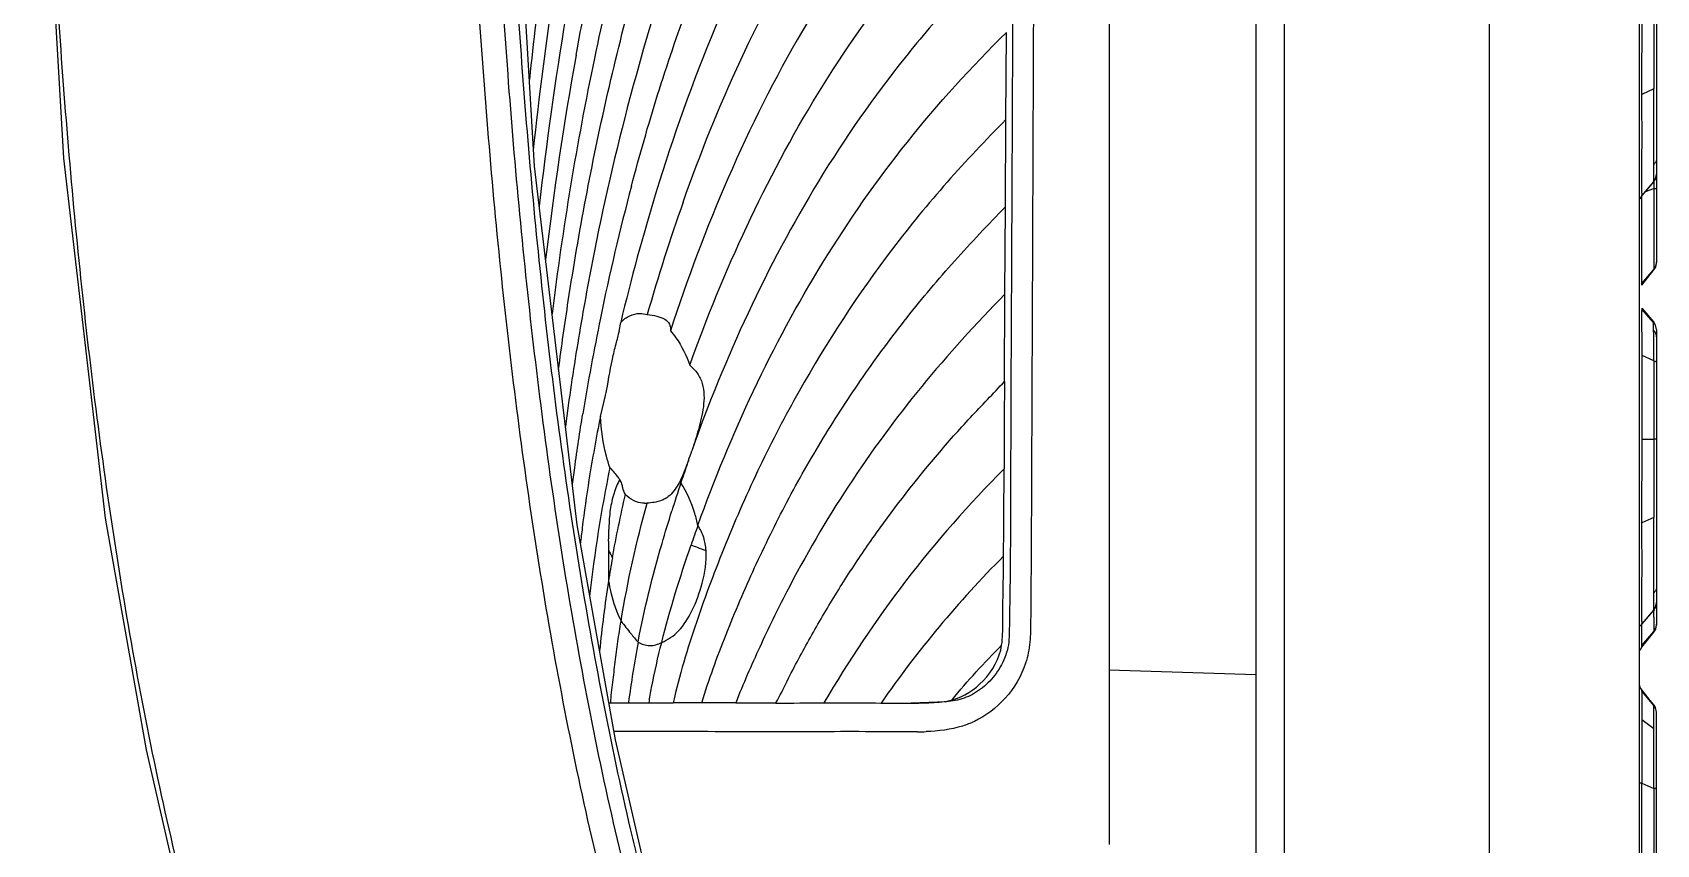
# Model space of a CAD drawing. Header units: millimetres. Extents: x 4086 to 8300, y 123 to 1549.
# Drawn here: x 7278.8 to 7335.3, y 976.9 to 1005.1 of the extents above; entities that cross this region are included whole.
import ezdxf

# ---------------------------------------------------------------- set-up
doc = ezdxf.new("R2010")
doc.units = ezdxf.units.MM
doc.layers.add('00_COMPONENTS', color=7, linetype='Continuous')

msp = doc.modelspace()

# ---------------------------------------------------------------- linework, layer by layer
at = {"layer": '00_COMPONENTS', "color": 7, "linetype": 'Continuous'}
for p, q in [((7321.349, 1113.206), (7321.349, 954.808)), ((7322.349, 954.61), (7322.349, 1113.469)), ((7334.678, 1108.165), (7334.678, 959.912)), ((7316.255, 1085.15), (7316.246, 982.931)), ((7335.278, 1009.683), (7335.278, 997.104)), ((7334.772, 1002.958), (7334.774, 1005.871)), ((7335.181, 1005.872), (7335.184, 1003.148)), ((7312.658, 1002.081), (7312.674, 1005.113)), ((7298.787, 1002.88), (7298.82, 1003.023)), ((7335.184, 1003.148), (7334.772, 1002.958)), ((7312.642, 999.047), (7312.659, 1002.081)), ((7335.181, 999.931), (7335.248, 1000.042)), ((7335.181, 999.917), (7335.238, 1000.009)), ((7335.198, 999.943), (7335.246, 1000.022)), ((7335.246, 1000.022), (7335.278, 1000.177)), ((7335.246, 1000.022), (7335.278, 1000.177)), ((7334.707, 999.332), (7334.774, 999.443)), ((7334.707, 999.331), (7334.773, 999.44)), ((7334.766, 999.332), (7334.766, 999.443)), ((7335.184, 999.934), (7334.772, 999.445)), ((7334.774, 999.443), (7334.772, 999.445)), ((7334.773, 999.441), (7334.963, 999.663)), ((7334.773, 999.442), (7334.798, 999.471)), ((7334.773, 999.44), (7334.773, 999.442)), ((7334.774, 999.443), (7335.093, 999.814)), ((7334.774, 999.443), (7334.774, 999.443)), ((7334.892, 999.58), (7335.189, 999.681)), ((7334.963, 999.663), (7335.075, 999.793)), ((7335.075, 999.793), (7335.181, 999.917)), ((7335.089, 999.823), (7335.144, 999.889)), ((7335.093, 999.814), (7335.181, 999.917)), ((7335.111, 999.836), (7335.181, 999.918)), ((7335.144, 999.889), (7335.181, 999.931)), ((7335.184, 999.934), (7335.181, 999.918)), ((7335.181, 999.931), (7335.181, 999.931)), ((7335.181, 999.918), (7335.181, 999.917)), ((7335.181, 999.917), (7335.181, 999.917)), ((7335.184, 999.936), (7335.183, 999.936)), ((7335.183, 999.935), (7335.183, 999.935)), ((7335.189, 999.919), (7335.189, 999.823)), ((7335.189, 999.823), (7335.189, 999.681)), ((7335.237, 999.682), (7335.267, 999.682)), ((7312.625, 996.012), (7312.642, 999.047)), ((7334.766, 999.224), (7334.766, 999.332)), ((7334.766, 999.187), (7334.766, 999.224)), ((7334.766, 996.328), (7335.189, 996.854)), ((7334.768, 996.382), (7335.185, 996.873)), ((7335.185, 996.873), (7335.189, 996.855)), ((7335.189, 996.854), (7335.248, 996.954)), ((7335.189, 996.854), (7335.223, 996.913)), ((7335.189, 996.855), (7335.189, 996.854)), ((7335.248, 996.954), (7335.277, 997.099)), ((7335.25, 996.958), (7335.278, 997.105)), ((7335.277, 997.099), (7335.278, 997.109)), ((7334.765, 996.328), (7334.764, 996.326)), ((7334.766, 996.328), (7334.768, 996.382)), ((7312.606, 992.975), (7312.624, 996.012)), ((7334.773, 995.477), (7334.774, 995.519)), ((7335.178, 995.027), (7334.773, 995.477)), ((7335.181, 995.044), (7334.774, 995.519)), ((7334.972, 995.287), (7334.774, 995.518)), ((7299.216, 994.724), (7299.264, 995.027)), ((7334.772, 994.857), (7334.77, 995.179)), ((7335.14, 995.091), (7334.881, 995.392)), ((7335.177, 994.756), (7335.177, 994.91)), ((7335.181, 995.043), (7335.178, 995.027)), ((7335.246, 994.938), (7335.198, 995.017)), ((7335.278, 994.783), (7335.246, 994.938)), ((7335.278, 994.783), (7335.278, 984.508)), ((7335.18, 993.694), (7334.774, 993.875)), ((7334.774, 990.971), (7334.774, 993.875)), ((7335.18, 993.694), (7335.18, 993.635)), ((7298.557, 991.755), (7298.74, 992.491)), ((7334.772, 988.058), (7334.774, 990.971)), ((7334.774, 990.971), (7335.181, 990.972)), ((7335.181, 990.972), (7335.184, 988.248)), ((7301.395, 989.565), (7301.357, 989.448)), ((7335.184, 988.248), (7334.772, 988.058)), ((7335.184, 985.034), (7334.772, 984.545)), ((7334.773, 984.542), (7335.181, 985.017)), ((7334.774, 984.541), (7335.075, 984.893)), ((7335.075, 984.893), (7335.181, 985.017)), ((7335.089, 984.923), (7335.144, 984.989)), ((7335.111, 984.936), (7335.181, 985.018)), ((7335.144, 984.989), (7335.181, 985.031)), ((7335.181, 985.031), (7335.248, 985.142)), ((7335.181, 985.017), (7335.246, 985.122)), ((7335.181, 985.017), (7335.238, 985.109)), ((7335.184, 985.034), (7335.181, 985.018)), ((7335.181, 985.031), (7335.181, 985.031)), ((7335.181, 985.018), (7335.181, 985.017)), ((7335.181, 985.017), (7335.181, 985.017)), ((7335.184, 985.036), (7335.183, 985.036)), ((7335.183, 985.035), (7335.183, 985.035)), ((7335.19, 985.019), (7335.19, 985.003)), ((7335.246, 985.122), (7335.278, 985.277)), ((7334.722, 984.458), (7334.774, 984.541)), ((7334.765, 984.308), (7334.766, 984.508)), ((7334.765, 984.274), (7334.765, 984.308)), ((7334.765, 984.22), (7334.765, 984.274)), ((7334.766, 983.732), (7335.189, 984.258)), ((7334.768, 983.786), (7335.185, 984.277)), ((7334.774, 984.542), (7334.772, 984.545)), ((7334.774, 984.543), (7334.774, 984.542)), ((7334.774, 984.543), (7334.774, 984.542)), ((7334.774, 984.541), (7334.774, 984.543)), ((7335.185, 984.277), (7335.189, 984.259)), ((7335.189, 984.258), (7335.248, 984.358)), ((7335.189, 984.258), (7335.223, 984.316)), ((7335.189, 984.259), (7335.189, 984.258)), ((7335.248, 984.358), (7335.277, 984.503)), ((7335.25, 984.362), (7335.278, 984.509)), ((7335.277, 984.503), (7335.278, 984.509)), ((7334.706, 983.629), (7334.766, 983.732)), ((7334.728, 983.667), (7334.764, 983.73)), ((7334.765, 983.732), (7334.764, 983.73)), ((7334.766, 983.732), (7334.768, 983.786)), ((7316.246, 982.931), (7316.243, 976.868)), ((7321.349, 982.774), (7316.246, 982.931)), ((7334.714, 982.329), (7334.689, 982.443)), ((7334.766, 982.244), (7334.714, 982.329)), ((7335.189, 981.719), (7334.766, 982.244)), ((7334.768, 982.187), (7334.766, 982.244)), ((7334.767, 982.237), (7334.766, 982.241)), ((7334.768, 982.187), (7335.185, 981.696)), ((7335.188, 981.722), (7335.015, 981.936)), ((7298.858, 981.798), (7298.92, 981.798)), ((7299.536, 981.798), (7300.251, 981.798)), ((7309.366, 981.791), (7309.669, 981.796)), ((7335.189, 981.719), (7335.185, 981.696)), ((7335.187, 981.721), (7335.187, 981.722)), ((7335.241, 981.637), (7335.188, 981.722)), ((7335.242, 981.632), (7335.202, 981.698)), ((7335.278, 981.47), (7335.241, 981.637)), ((7335.278, 981.468), (7335.242, 981.632)), ((7335.277, 981.455), (7335.278, 981.466)), ((7335.278, 971.912), (7335.278, 981.469)), ((7334.766, 981.219), (7335.189, 980.902)), ((7334.766, 978.998), (7335.189, 978.819)), ((7334.766, 974.344), (7334.766, 978.998)), ((7335.189, 978.819), (7335.189, 974.489))]:
    msp.add_line(p, q, dxfattribs=at)
for points in [[(7278.813, 1034.038), (7279.005, 1016.113), (7279.894, 1000.736), (7281.345, 988.219), (7282.766, 980.163), (7284.034, 974.658), (7285.219, 970.69), (7286.329, 967.919), (7287.51, 965.783), (7288.771, 964.214), (7290.079, 963.184), (7291.443, 962.606), (7292.74, 962.438)], [(7307.361, 964.438), (7306.285, 964.6), (7305.234, 965.129), (7304.215, 966.065), (7303.189, 967.507), (7302.184, 969.511), (7301.197, 972.163), (7300.193, 975.673), (7299.087, 980.512), (7297.749, 987.992), (7296.269, 1000.462), (7295.355, 1015.91), (7295.155, 1034.038)]]:
    msp.add_lwpolyline(points, dxfattribs=at)
for centre, radius, start, end in [((7414.772, 983.233), 118.944, 169.78869, 173.24952), ((7405.892, 981.84), 109.845, 168.25144, 172.94942), ((7262.932, 1000.288), 72.255, 0.31864, 0.59025), ((7312.855, 1000.563), 22.332, 359.924, 0.3249), ((7335.008, 1000.754), 0.283, 308.8494, 318.6322), ((7305.625, 1000.745), 29.564, 358.6201, 358.9961), ((7319.49, 1000.483), 15.696, 359.0643, 0.1819), ((7334.859, 1000.197), 0.419, 333.6928, 336.9731), ((7334.855, 1000.199), 0.423, 336.9654, 346.2054), ((7377.839, 979.017), 80.909, 165.13795, 168.48062), ((7371.07, 977.911), 73.818, 162.96326, 166.59273), ((7334.903, 1000.169), 0.366, 320.0813, 323.7038), ((7335.112, 1011.41), 11.73, 270.3725, 270.6066), ((7364.773, 976.876), 67.162, 160.57373, 164.07721), ((7334.875, 997.13), 0.403, 320.2855, 333.5204), ((7334.879, 997.128), 0.398, 333.5225, 346.8062), ((7334.875, 997.129), 0.402, 346.8026, 359.9322), ((7385.403, 977.429), 88.638, 168.45105, 170.63391), ((7169.833, 994.078), 164.941, 0.1198, 0.27067), ((7154.504, 993.977), 180.27, 359.96784, 0.14193), ((7334.923, 994.502), 0.36, 30.616, 44.9215), ((8676.541, 985.883), 1363.954, 179.702084, 179.829704), ((7297.647, 991.796), 4.271, 338.3414, 343.219), ((7345.769, 980.322), 47.866, 168.358, 173.7759), ((7354.769, 971.894), 56.223, 160.9765, 161.6813), ((6780.099, 992.131), 532.501, 359.43695, 359.76396), ((7370.834, 966.627), 73.13, 161.81572, 162.61983), ((7300.093, 989.586), 0.847, 270.0235, 275.7443), ((7366.309, 965.062), 68.314, 160.41364, 161.01478), ((7334.884, 980.411), 36.48, 169.8412, 171.1336), ((7339.442, 960.159), 37.905, 135.1365, 145.2036), ((7343.311, 979.138), 45.003, 171.1855, 174.3081), ((7262.932, 985.388), 72.255, 0.31864, 0.59025), ((7305.625, 985.845), 29.564, 358.6201, 358.9961), ((7319.49, 985.583), 15.696, 359.0643, 0.1819), ((7312.855, 985.663), 22.332, 359.924, 0.3249), ((7335.008, 985.854), 0.283, 308.8493, 318.6376), ((7334.903, 985.269), 0.366, 320.0813, 323.7085), ((7293.553, 985.052), 41.636, 359.6197, 359.9329), ((7334.859, 985.297), 0.419, 333.6928, 336.9731), ((7334.855, 985.299), 0.423, 336.9654, 346.2054), ((7334.875, 984.534), 0.403, 320.2855, 333.5204), ((7334.879, 984.532), 0.398, 333.5225, 346.8062), ((7334.875, 984.533), 0.402, 346.8026, 359.9322), ((7301.107, 670.431), 311.368, 89.82037, 90.00332), ((7301.031, 553.169), 428.63, 89.70141, 89.85941), ((7305.055, 1222.956), 241.166, 269.90667, 270.30151), ((7309.11, 1001.839), 20.057, 270.175, 270.7294), ((7334.875, 981.439), 0.402, 26.4726, 39.7081), ((7334.879, 981.441), 0.398, 13.1925, 26.4743), ((7334.875, 981.44), 0.402, 0.0703, 13.1919), ((7309.429, 992.126), 11.341, 270.7567, 272.293), ((7231.991, 980.692), 103.198, 0.11643, 0.30368), ((7335.108, 966.454), 12.366, 89.4016, 89.6254)]:
    msp.add_arc(centre, radius, start, end, dxfattribs=at)
for points, knots in [([(7313.213, 1075.438), (7313.195, 1071.429), (7313.156, 1063.41), (7313.099, 1051.381), (7313.043, 1039.353), (7312.988, 1027.324), (7312.942, 1017.301), (7312.909, 1010.284), (7312.892, 1006.275), (7312.879, 1003.268), (7312.866, 1000.261), (7312.852, 997.254), (7312.836, 994.246), (7312.823, 991.239), (7312.819, 988.733), (7312.81, 986.979), (7312.8, 985.977), (7312.791, 985.225), (7312.773, 984.476), (7312.776, 983.724), (7312.497, 983.033), (7312.061, 982.478), (7311.521, 982.066), (7310.906, 981.848), (7310.281, 981.813), (7309.872, 981.799), (7309.669, 981.796)], [0, 0, 0, 0, 0.125712, 0.251423, 0.377135, 0.502846, 0.628556, 0.691411, 0.722839, 0.754266, 0.785694, 0.817121, 0.848548, 0.879976, 0.911404, 0.927118, 0.934974, 0.942831, 0.950686, 0.958527, 0.96617, 0.973496, 0.980482, 0.987142, 0.993624, 1, 1, 1, 1]), ([(7313.889, 1075.438), (7313.875, 1071.469), (7313.844, 1063.531), (7313.794, 1051.625), (7313.752, 1041.702), (7313.719, 1033.764), (7313.696, 1027.811), (7313.673, 1021.857), (7313.651, 1015.904), (7313.628, 1009.95), (7313.609, 1004.989), (7313.594, 1001.02), (7313.582, 998.044), (7313.57, 995.067), (7313.559, 992.586), (7313.551, 990.602), (7313.545, 989.113), (7313.539, 987.625), (7313.529, 986.137), (7313.52, 984.897), (7313.511, 983.905), (7313.331, 982.944), (7312.709, 981.916), (7311.962, 981.338), (7311.56, 981.149)], [0, 0, 0, 0, 0.125296, 0.250591, 0.375887, 0.438535, 0.501182, 0.56383, 0.626477, 0.689125, 0.751772, 0.783096, 0.814419, 0.845743, 0.877067, 0.892729, 0.908391, 0.924053, 0.939716, 0.955372, 0.96322, 0.970986, 0.985958, 1, 1, 1, 1]), ([(7297.713, 1004.319), (7298.219, 1007.128), (7299.429, 1012.709), (7302.196, 1020.839), (7306.459, 1028.687), (7310.487, 1033.263), (7312.838, 1035.392)], [0, 0, 0, 0, 0.243268, 0.48611, 0.729613, 1, 1, 1, 1]), ([(7292.74, 962.438), (7292.181, 962.438), (7291.009, 962.649), (7289.42, 963.61), (7288.076, 965.089), (7286.96, 966.911), (7286.028, 968.951), (7284.972, 971.868), (7283.936, 975.68), (7282.901, 980.351), (7282.02, 985.099), (7281.285, 989.903), (7280.677, 994.747), (7280.182, 999.62), (7279.659, 1006.149), (7279.229, 1014.34), (7278.997, 1024.185), (7278.986, 1030.754), (7279.022, 1034.038)], [0, 0, 0, 0, 0.0222, 0.046025, 0.072319, 0.100712, 0.130495, 0.161124, 0.223663, 0.287002, 0.350876, 0.415151, 0.479717, 0.544489, 0.609409, 0.739495, 0.869728, 1, 1, 1, 1]), ([(7293.641, 1034.038), (7293.605, 1030.754), (7293.618, 1024.186), (7293.848, 1014.34), (7294.278, 1006.149), (7294.802, 999.62), (7295.296, 994.747), (7295.904, 989.903), (7296.64, 985.099), (7297.521, 980.352), (7298.555, 975.68), (7299.592, 971.868), (7300.647, 968.951), (7301.58, 966.911), (7302.696, 965.089), (7304.04, 963.61), (7305.628, 962.649), (7306.8, 962.438), (7307.36, 962.438)], [0, 0, 0, 0, 0.130269, 0.260503, 0.39059, 0.45551, 0.520282, 0.584848, 0.649123, 0.712997, 0.776337, 0.838877, 0.869506, 0.899289, 0.927683, 0.953976, 0.977802, 1, 1, 1, 1]), ([(7294.487, 1034.038), (7294.452, 1030.761), (7294.464, 1024.206), (7294.693, 1014.384), (7295.122, 1006.216), (7295.644, 999.709), (7296.136, 994.855), (7296.741, 990.033), (7297.473, 985.255), (7298.348, 980.535), (7299.374, 975.904), (7300.397, 972.138), (7301.432, 969.277), (7302.335, 967.299), (7303.405, 965.55), (7304.681, 964.145), (7306.181, 963.237), (7307.286, 963.038), (7307.814, 963.038)], [0, 0, 0, 0, 0.131369, 0.262673, 0.393742, 0.459114, 0.524305, 0.589255, 0.653871, 0.718039, 0.781601, 0.843975, 0.874259, 0.903456, 0.930979, 0.956146, 0.978818, 1, 1, 1, 1]), ([(7307.814, 963.838), (7307.547, 963.838), (7307.005, 963.888), (7305.918, 964.211), (7304.646, 965.094), (7303.423, 966.62), (7302.414, 968.459), (7301.572, 970.489), (7300.855, 972.63), (7300.231, 974.838), (7299.488, 977.845), (7298.67, 981.662), (7297.84, 986.299), (7297.145, 990.987), (7296.571, 995.714), (7296.104, 1000.467), (7295.609, 1006.836), (7295.202, 1014.825), (7294.985, 1024.428), (7294.975, 1030.835), (7295.01, 1034.038)], [0, 0, 0, 0, 0.010863, 0.021975, 0.045782, 0.072285, 0.100894, 0.130806, 0.161484, 0.192615, 0.224043, 0.287376, 0.351229, 0.415471, 0.479997, 0.544726, 0.609603, 0.739611, 0.869784, 1, 1, 1, 1]), ([(7329.467, 955.947), (7329.462, 956.232), (7329.471, 956.939), (7329.461, 958.207), (7329.463, 959.873), (7329.469, 961.89), (7329.458, 964.173), (7329.471, 967.484), (7329.466, 973.483), (7329.468, 982.117), (7329.465, 992.5), (7329.468, 1002.885), (7329.466, 1016.731), (7329.466, 1027.115), (7329.467, 1034.038)], [0, 0, 0, 0, 0.010968, 0.027163, 0.048705, 0.074976, 0.104648, 0.136388, 0.202172, 0.335101, 0.468081, 0.601061, 0.73404, 1, 1, 1, 1]), ([(7312.822, 1032.367), (7310.997, 1030.7), (7307.42, 1026.821), (7303.231, 1019.944), (7300.239, 1012.212), (7298.906, 1006.88), (7298.348, 1004.206)], [0, 0, 0, 0, 0.230322, 0.488657, 0.745471, 1, 1, 1, 1]), ([(7298.82, 1003.023), (7299.372, 1005.43), (7300.669, 1010.227), (7303.466, 1017.203), (7306.75, 1022.641), (7310.012, 1026.608), (7311.838, 1028.462), (7312.805, 1029.342)], [0, 0, 0, 0, 0.244712, 0.491614, 0.742591, 0.870444, 1, 1, 1, 1]), ([(7312.789, 1026.316), (7311.314, 1024.95), (7308.32, 1021.764), (7303.241, 1014.174), (7300.801, 1007.419), (7299.587, 1002.843)], [0, 0, 0, 0, 0.221127, 0.479074, 1, 1, 1, 1]), ([(7299.636, 999.77), (7300.2, 1001.896), (7301.523, 1006.196), (7304.25, 1012.439), (7307.964, 1018.291), (7311.087, 1021.714), (7312.773, 1023.289)], [0, 0, 0, 0, 0.241752, 0.49367, 0.746454, 1, 1, 1, 1]), ([(7312.756, 1020.262), (7311.282, 1018.869), (7308.521, 1015.884), (7303.97, 1009.137), (7301.682, 1003.423), (7300.491, 999.538)], [0, 0, 0, 0, 0.250035, 0.499106, 1, 1, 1, 1]), ([(7298.695, 1019.127), (7298.066, 1016.554), (7297.057, 1011.355), (7296.371, 1006.107), (7296.089, 1003.482)], [0, 0, 0, 0, 0.500788, 1, 1, 1, 1]), ([(7301.434, 999.214), (7302.026, 1000.892), (7303.352, 1004.207), (7305.866, 1008.952), (7308.46, 1012.62), (7310.82, 1015.333), (7312.094, 1016.605), (7312.74, 1017.234)], [0, 0, 0, 0, 0.248568, 0.498006, 0.748546, 0.874151, 1, 1, 1, 1]), ([(7312.723, 1014.205), (7311.331, 1012.872), (7308.724, 1010.023), (7305.478, 1005.245), (7302.916, 1000.111), (7301.579, 996.541), (7300.993, 994.738)], [0, 0, 0, 0, 0.251903, 0.502713, 0.752238, 1, 1, 1, 1]), ([(7296.23, 1001.019), (7296.435, 1002.905), (7296.92, 1006.673), (7297.556, 1010.418), (7297.926, 1012.282)], [0, 0, 0, 0, 0.499609, 1, 1, 1, 1]), ([(7298.619, 1012.148), (7298.122, 1009.991), (7297.29, 1005.644), (7296.681, 1001.262), (7296.432, 999.068)], [0, 0, 0, 0, 0.500552, 1, 1, 1, 1]), ([(7301.667, 993.54), (7302.252, 995.177), (7303.57, 998.406), (7306.029, 1003.04), (7309.056, 1007.357), (7311.444, 1009.949), (7312.707, 1011.175)], [0, 0, 0, 0, 0.248469, 0.497768, 0.748318, 1, 1, 1, 1]), ([(7312.691, 1008.145), (7312.07, 1007.522), (7310.841, 1006.265), (7308.563, 1003.6), (7306.063, 1000.011), (7303.62, 995.4), (7302.31, 992.19), (7301.736, 990.563)], [0, 0, 0, 0, 0.126244, 0.252258, 0.503021, 0.752371, 1, 1, 1, 1]), ([(7301.948, 987.963), (7303.081, 991.144), (7305.252, 995.793), (7309.151, 1001.373), (7311.453, 1003.913), (7312.674, 1005.113)], [0, 0, 0, 0, 0.497088, 0.747884, 1, 1, 1, 1]), ([(7297.106, 993.395), (7297.209, 994.19), (7297.66, 997.37), (7298.252, 1000.531), (7298.787, 1002.88)], [0, 0, 0, 0, 0.249673, 1, 1, 1, 1]), ([(7299.587, 1002.843), (7299.089, 1000.966), (7298.436, 998.127), (7297.755, 994.302), (7297.466, 992.379), (7297.343, 991.413)], [0, 0, 0, 0, 0.499777, 0.749182, 1, 1, 1, 1]), ([(7334.77, 999.946), (7334.768, 1000.407), (7334.778, 1001.412), (7334.77, 1002.416), (7334.772, 1002.958)], [0, 0, 0, 0, 0.459619, 1, 1, 1, 1]), ([(7335.183, 1001.032), (7335.18, 1001.396), (7335.175, 1002.102), (7335.185, 1002.807), (7335.184, 1003.148)], [0, 0, 0, 0, 0.516671, 1, 1, 1, 1]), ([(7312.658, 1002.081), (7311.249, 1000.674), (7308.609, 997.692), (7305.898, 993.53), (7304.077, 990.036), (7302.897, 987.346), (7301.865, 984.611), (7301.304, 982.745), (7301.089, 981.799)], [0, 0, 0, 0, 0.252887, 0.503991, 0.628724, 0.753006, 0.876813, 1, 1, 1, 1]), ([(7335.278, 1000.703), (7335.278, 1000.691), (7335.272, 1000.641), (7335.246, 1000.595), (7335.221, 1000.567)], [0, 0, 0, 0, 0.236881, 1, 1, 1, 1]), ([(7335.181, 999.931), (7335.178, 999.928), (7335.181, 999.995), (7335.179, 1000.004), (7335.18, 1000.033)], [0, 0, 0, 0, 0.140023, 1, 1, 1, 1]), ([(7334.772, 999.445), (7334.771, 999.448), (7334.776, 999.468), (7334.771, 999.535), (7334.774, 999.7), (7334.77, 999.847), (7334.77, 999.946)], [0, 0, 0, 0, 0.018306, 0.119229, 0.405681, 1, 1, 1, 1]), ([(7335.184, 999.934), (7335.184, 999.934), (7335.184, 999.935), (7335.184, 999.936), (7335.184, 999.936)], [0, 0, 0, 0, 0.775158, 1, 1, 1, 1]), ([(7335.189, 999.681), (7335.189, 999.264), (7335.186, 998.494), (7335.191, 997.724), (7335.189, 997.371)], [0, 0, 0, 0, 0.541396, 1, 1, 1, 1]), ([(7335.267, 999.682), (7335.269, 999.682), (7335.272, 999.683), (7335.278, 999.682), (7335.278, 999.682)], [0, 0, 0, 0, 0.744873, 1, 1, 1, 1]), ([(7302.083, 981.797), (7302.328, 982.601), (7302.907, 984.185), (7303.903, 986.513), (7305.023, 988.795), (7306.283, 991.012), (7307.677, 993.156), (7309.201, 995.219), (7310.859, 997.186), (7312.043, 998.43), (7312.641, 999.047)], [0, 0, 0, 0, 0.123504, 0.247537, 0.372005, 0.496935, 0.622157, 0.747704, 0.873702, 1, 1, 1, 1]), ([(7334.768, 996.382), (7334.765, 996.389), (7334.765, 996.41), (7334.763, 996.453), (7334.763, 996.518), (7334.764, 996.65), (7334.766, 996.878), (7334.765, 997.221), (7334.766, 997.648), (7334.766, 998.313), (7334.766, 998.833), (7334.766, 999.187)], [0, 0, 0, 0, 0.007617, 0.022711, 0.045651, 0.076761, 0.16488, 0.288547, 0.444438, 0.621622, 1, 1, 1, 1]), ([(7335.189, 997.371), (7335.188, 997.342), (7335.188, 997.245), (7335.186, 997.148), (7335.186, 997.08)], [0, 0, 0, 0, 0.301405, 1, 1, 1, 1]), ([(7335.186, 997.08), (7335.185, 997.029), (7335.184, 996.96), (7335.188, 996.891), (7335.185, 996.873)], [0, 0, 0, 0, 0.738902, 1, 1, 1, 1]), ([(7312.625, 996.012), (7311.615, 994.982), (7309.676, 992.851), (7307.125, 989.381), (7305.326, 986.297), (7304.087, 983.746), (7303.52, 982.45), (7303.265, 981.793)], [0, 0, 0, 0, 0.252528, 0.503619, 0.752587, 0.87651, 1, 1, 1, 1]), ([(7334.77, 995.179), (7334.77, 995.25), (7334.772, 995.348), (7334.768, 995.449), (7334.773, 995.477)], [0, 0, 0, 0, 0.712425, 1, 1, 1, 1]), ([(7299.264, 995.027), (7299.354, 995.123), (7299.557, 995.282), (7299.811, 995.338), (7299.931, 995.338)], [0, 0, 0, 0, 0.523866, 1, 1, 1, 1]), ([(7300.188, 995.302), (7300.301, 995.289), (7300.509, 995.257), (7300.786, 995.166), (7300.983, 994.984), (7301, 994.816), (7300.993, 994.738)], [0, 0, 0, 0, 0.311493, 0.573471, 0.786157, 1, 1, 1, 1]), ([(7335.177, 994.91), (7335.177, 994.928), (7335.177, 994.967), (7335.176, 995.006), (7335.178, 995.027)], [0, 0, 0, 0, 0.460312, 1, 1, 1, 1]), ([(7298.74, 992.491), (7298.824, 992.909), (7298.915, 993.512), (7299.095, 994.252), (7299.183, 994.576), (7299.217, 994.724)], [0, 0, 0, 0, 0.55961, 0.799804, 1, 1, 1, 1]), ([(7300.993, 994.738), (7301.06, 994.66), (7301.343, 994.297), (7301.548, 993.876), (7301.667, 993.54)], [0, 0, 0, 0, 0.224022, 1, 1, 1, 1]), ([(7335.181, 994.476), (7335.18, 994.503), (7335.18, 994.596), (7335.179, 994.689), (7335.177, 994.756)], [0, 0, 0, 0, 0.283214, 1, 1, 1, 1]), ([(7335.18, 993.694), (7335.181, 993.765), (7335.181, 994.026), (7335.182, 994.287), (7335.181, 994.476)], [0, 0, 0, 0, 0.272918, 1, 1, 1, 1]), ([(7301.667, 993.54), (7301.768, 993.458), (7301.953, 993.268), (7302.178, 992.778), (7302.167, 992.085), (7301.979, 991.312), (7301.819, 990.807), (7301.737, 990.563)], [0, 0, 0, 0, 0.12275, 0.246356, 0.500189, 0.756261, 1, 1, 1, 1]), ([(7335.18, 993.635), (7335.181, 993.407), (7335.181, 992.519), (7335.182, 991.631), (7335.181, 990.972)], [0, 0, 0, 0, 0.25728, 1, 1, 1, 1]), ([(7335.233, 993.676), (7335.24, 993.673), (7335.258, 993.664), (7335.278, 993.648), (7335.278, 993.634)], [0, 0, 0, 0, 0.350022, 1, 1, 1, 1]), ([(7304.662, 981.791), (7304.805, 982.038), (7305.041, 982.56), (7305.447, 983.315), (7305.855, 984.07), (7306.426, 985.065), (7307.179, 986.289), (7308.47, 988.19), (7309.887, 990.005), (7311.411, 991.728), (7312.217, 992.552), (7312.609, 992.975)], [0, 0, 0, 0, 0.062155, 0.124371, 0.186641, 0.249, 0.374035, 0.499417, 0.749233, 0.874505, 1, 1, 1, 1]), ([(7297.584, 989.327), (7297.61, 989.541), (7297.716, 990.385), (7297.844, 991.227), (7297.947, 991.854)], [0, 0, 0, 0, 0.253304, 1, 1, 1, 1]), ([(7298.888, 989.981), (7298.842, 990.111), (7298.669, 990.688), (7298.585, 991.291), (7298.557, 991.755)], [0, 0, 0, 0, 0.22748, 1, 1, 1, 1]), ([(7335.278, 990.972), (7335.278, 990.97), (7335.264, 990.975), (7335.251, 990.97), (7335.218, 990.973), (7335.195, 990.972), (7335.181, 990.972)], [0, 0, 0, 0, 0.064586, 0.258034, 0.576226, 1, 1, 1, 1]), ([(7299.229, 989.564), (7299.207, 989.599), (7299.105, 989.748), (7298.985, 989.883), (7298.888, 989.981)], [0, 0, 0, 0, 0.232086, 1, 1, 1, 1]), ([(7301.617, 990.22), (7301.596, 990.162), (7301.516, 989.945), (7301.43, 989.73), (7301.359, 989.577)], [0, 0, 0, 0, 0.267493, 1, 1, 1, 1]), ([(7312.592, 989.937), (7311.381, 988.699), (7309.087, 986.13), (7307.195, 983.253), (7306.324, 981.792)], [0, 0, 0, 0, 0.504554, 1, 1, 1, 1]), ([(7298.162, 989.551), (7298.074, 988.995), (7297.972, 988.26), (7297.884, 987.523), (7297.863, 987.346)], [0, 0, 0, 0, 0.759208, 1, 1, 1, 1]), ([(7299.23, 989.564), (7299.151, 989.41), (7299.01, 989.07), (7298.882, 988.499), (7298.848, 987.867), (7298.827, 987.428), (7298.841, 987.205)], [0, 0, 0, 0, 0.213947, 0.455994, 0.722053, 1, 1, 1, 1]), ([(7299.427, 989.044), (7299.387, 989.117), (7299.337, 989.24), (7299.314, 989.427), (7299.259, 989.518), (7299.229, 989.564)], [0, 0, 0, 0, 0.446475, 0.70328, 1, 1, 1, 1]), ([(7301.359, 989.577), (7301.346, 989.55), (7301.297, 989.45), (7301.243, 989.351), (7301.198, 989.282)], [0, 0, 0, 0, 0.262407, 1, 1, 1, 1]), ([(7301.948, 987.963), (7301.919, 988.105), (7301.79, 988.624), (7301.565, 989.119), (7301.357, 989.448)], [0, 0, 0, 0, 0.272154, 1, 1, 1, 1]), ([(7299.809, 988.789), (7299.775, 988.802), (7299.634, 988.864), (7299.51, 988.961), (7299.427, 989.044)], [0, 0, 0, 0, 0.234829, 1, 1, 1, 1]), ([(7300.807, 988.893), (7300.764, 988.869), (7300.565, 988.78), (7300.345, 988.751), (7300.178, 988.743)], [0, 0, 0, 0, 0.227182, 1, 1, 1, 1]), ([(7299.868, 983.912), (7300.087, 985.067), (7300.471, 986.593), (7300.926, 988.096), (7301.043, 988.471)], [0, 0, 0, 0, 0.749203, 1, 1, 1, 1]), ([(7335.183, 986.132), (7335.18, 986.496), (7335.175, 987.202), (7335.185, 987.907), (7335.184, 988.248)], [0, 0, 0, 0, 0.516671, 1, 1, 1, 1]), ([(7302.234, 987.089), (7302.224, 987.245), (7302.173, 987.554), (7302.034, 987.836), (7301.948, 987.963)], [0, 0, 0, 0, 0.503661, 1, 1, 1, 1]), ([(7334.77, 985.046), (7334.768, 985.507), (7334.778, 986.512), (7334.77, 987.516), (7334.772, 988.058)], [0, 0, 0, 0, 0.459622, 1, 1, 1, 1]), ([(7298.842, 987.089), (7298.843, 987), (7298.845, 986.648), (7298.845, 986.297), (7298.839, 986.034)], [0, 0, 0, 0, 0.254142, 1, 1, 1, 1]), ([(7298.842, 987.089), (7298.855, 987.074), (7298.885, 987.038), (7298.921, 986.952), (7298.953, 986.887), (7298.975, 986.846)], [0, 0, 0, 0, 0.223366, 0.491268, 1, 1, 1, 1]), ([(7300.69, 983.897), (7300.908, 983.985), (7301.343, 984.297), (7301.798, 985.04), (7302.136, 985.984), (7302.257, 986.71), (7302.234, 987.089)], [0, 0, 0, 0, 0.189737, 0.417519, 0.693142, 1, 1, 1, 1]), ([(7301.711, 987.286), (7301.78, 987.26), (7301.954, 987.195), (7302.131, 987.135), (7302.234, 987.089)], [0, 0, 0, 0, 0.395602, 1, 1, 1, 1]), ([(7312.509, 983.804), (7312.548, 984.059), (7312.549, 984.577), (7312.554, 985.35), (7312.571, 986.124), (7312.572, 986.64), (7312.575, 986.898)], [0, 0, 0, 0, 0.249731, 0.500118, 0.74994, 1, 1, 1, 1]), ([(7298.839, 986.034), (7298.863, 985.901), (7298.964, 985.422), (7299.12, 984.952), (7299.276, 984.633)], [0, 0, 0, 0, 0.276387, 1, 1, 1, 1]), ([(7335.278, 985.803), (7335.278, 985.791), (7335.272, 985.741), (7335.246, 985.695), (7335.221, 985.667)], [0, 0, 0, 0, 0.236883, 1, 1, 1, 1]), ([(7334.772, 984.545), (7334.771, 984.548), (7334.776, 984.568), (7334.771, 984.635), (7334.774, 984.8), (7334.77, 984.947), (7334.77, 985.046)], [0, 0, 0, 0, 0.018305, 0.119228, 0.405681, 1, 1, 1, 1]), ([(7335.181, 985.031), (7335.178, 985.027), (7335.181, 985.095), (7335.179, 985.104), (7335.18, 985.133)], [0, 0, 0, 0, 0.140023, 1, 1, 1, 1]), ([(7335.184, 985.034), (7335.184, 985.034), (7335.184, 985.035), (7335.184, 985.036), (7335.184, 985.036)], [0, 0, 0, 0, 0.775158, 1, 1, 1, 1]), ([(7335.189, 984.775), (7335.188, 984.746), (7335.188, 984.649), (7335.186, 984.552), (7335.186, 984.484)], [0, 0, 0, 0, 0.301405, 1, 1, 1, 1]), ([(7298.918, 981.797), (7298.931, 982.036), (7298.988, 982.508), (7299.075, 983.217), (7299.163, 983.926), (7299.238, 984.398), (7299.276, 984.633)], [0, 0, 0, 0, 0.250414, 0.498956, 0.750172, 1, 1, 1, 1]), ([(7299.276, 984.633), (7299.392, 984.492), (7299.584, 984.248), (7299.778, 984.003), (7299.868, 983.911)], [0, 0, 0, 0, 0.585704, 1, 1, 1, 1]), ([(7334.768, 983.786), (7334.764, 983.798), (7334.765, 983.839), (7334.762, 983.922), (7334.765, 984.055), (7334.765, 984.159), (7334.765, 984.22)], [0, 0, 0, 0, 0.087028, 0.278239, 0.580297, 1, 1, 1, 1]), ([(7335.186, 984.484), (7335.185, 984.433), (7335.184, 984.364), (7335.188, 984.295), (7335.185, 984.277)], [0, 0, 0, 0, 0.738902, 1, 1, 1, 1]), ([(7299.868, 983.911), (7299.801, 983.559), (7299.688, 982.855), (7299.581, 982.15), (7299.535, 981.798)], [0, 0, 0, 0, 0.5024, 1, 1, 1, 1]), ([(7299.868, 983.911), (7299.987, 983.837), (7300.275, 983.745), (7300.562, 983.831), (7300.69, 983.897)], [0, 0, 0, 0, 0.492374, 1, 1, 1, 1]), ([(7300.249, 981.798), (7300.278, 981.976), (7300.397, 982.681), (7300.561, 983.378), (7300.69, 983.897)], [0, 0, 0, 0, 0.251909, 1, 1, 1, 1]), ([(7310.783, 981.897), (7311.195, 982.006), (7311.977, 982.516), (7312.44, 983.345), (7312.509, 983.804)], [0, 0, 0, 0, 0.478325, 1, 1, 1, 1]), ([(7334.768, 982.187), (7334.766, 982.178), (7334.765, 982.151), (7334.764, 982.098), (7334.764, 982.017), (7334.765, 981.856), (7334.766, 981.587), (7334.766, 981.353), (7334.766, 981.219)], [0, 0, 0, 0, 0.0281, 0.083205, 0.165921, 0.276749, 0.583343, 1, 1, 1, 1]), ([(7298.921, 981.798), (7298.969, 981.798), (7299.175, 981.797), (7299.38, 981.798), (7299.536, 981.798)], [0, 0, 0, 0, 0.238622, 1, 1, 1, 1]), ([(7300.251, 981.798), (7300.317, 981.798), (7300.597, 981.799), (7300.876, 981.799), (7301.089, 981.799)], [0, 0, 0, 0, 0.237653, 1, 1, 1, 1]), ([(7303.264, 981.793), (7303.376, 981.792), (7303.843, 981.792), (7304.311, 981.791), (7304.666, 981.791)], [0, 0, 0, 0, 0.240239, 1, 1, 1, 1]), ([(7306.331, 981.792), (7306.491, 981.793), (7307.152, 981.797), (7307.814, 981.795), (7308.314, 981.79)], [0, 0, 0, 0, 0.242783, 1, 1, 1, 1]), ([(7309.366, 981.784), (7309.601, 981.787), (7310.074, 981.799), (7310.552, 981.836), (7310.783, 981.897)], [0, 0, 0, 0, 0.495307, 1, 1, 1, 1]), ([(7335.187, 981.637), (7335.187, 981.645), (7335.186, 981.664), (7335.187, 981.684), (7335.185, 981.696)], [0, 0, 0, 0, 0.369848, 1, 1, 1, 1]), ([(7335.187, 981.722), (7335.187, 981.722), (7335.187, 981.722), (7335.188, 981.722), (7335.188, 981.722)], [0, 0, 0, 0, 0.702972, 1, 1, 1, 1]), ([(7335.188, 981.239), (7335.188, 981.289), (7335.187, 981.422), (7335.187, 981.554), (7335.187, 981.637)], [0, 0, 0, 0, 0.37406, 1, 1, 1, 1]), ([(7309.579, 980.786), (7308.973, 980.777), (7307.797, 980.801), (7306.095, 980.788), (7304.526, 980.785), (7302.185, 980.796), (7300.37, 980.795), (7299.028, 980.794)], [0, 0, 0, 0, 0.172428, 0.334329, 0.483773, 0.618544, 1, 1, 1, 1]), ([(7311.56, 981.149), (7311.427, 981.086), (7310.889, 980.879), (7310.309, 980.812), (7309.883, 980.794)], [0, 0, 0, 0, 0.256443, 1, 1, 1, 1]), ([(7334.766, 981.219), (7334.766, 981.056), (7334.767, 980.316), (7334.764, 979.576), (7334.766, 978.998)], [0, 0, 0, 0, 0.219509, 1, 1, 1, 1]), ([(7335.189, 978.819), (7335.189, 979.166), (7335.186, 979.861), (7335.19, 980.555), (7335.189, 980.902)], [0, 0, 0, 0, 0.500313, 1, 1, 1, 1]), ([(7334.766, 978.998), (7334.754, 978.998), (7334.733, 978.999), (7334.703, 978.997), (7334.69, 979.001), (7334.678, 978.997), (7334.678, 978.999)], [0, 0, 0, 0, 0.42139, 0.735639, 0.932057, 1, 1, 1, 1]), ([(7335.237, 978.818), (7335.243, 978.818), (7335.253, 978.818), (7335.266, 978.819), (7335.272, 978.817), (7335.278, 978.818), (7335.278, 978.818)], [0, 0, 0, 0, 0.435785, 0.748916, 0.936979, 1, 1, 1, 1])]:
    msp.add_open_spline(points, degree=3, knots=knots, dxfattribs=at)
for points in [[(7335.199, 999.952), (7335.212, 999.971), (7335.224, 999.991), (7335.235, 1000.011)], [(7335.266, 1000.098), (7335.273, 1000.128), (7335.278, 1000.159), (7335.278, 1000.19)], [(7299.931, 995.338), (7300.017, 995.338), (7300.104, 995.325), (7300.188, 995.302)], [(7335.278, 994.521), (7335.278, 994.578), (7335.261, 994.636), (7335.232, 994.685)], [(7335.18, 993.694), (7335.198, 993.689), (7335.216, 993.683), (7335.233, 993.676)], [(7298.557, 991.756), (7298.413, 991.023), (7298.279, 990.289), (7298.162, 989.551)], [(7301.198, 989.282), (7301.147, 989.202), (7301.089, 989.125), (7301.022, 989.057)], [(7301.357, 989.448), (7301.357, 989.486), (7301.355, 989.523), (7301.351, 989.561)], [(7298.976, 986.845), (7299.107, 987.582), (7299.261, 988.314), (7299.428, 989.043)], [(7299.275, 984.634), (7299.5, 986.018), (7299.817, 987.387), (7300.179, 988.742)], [(7300.093, 988.738), (7299.997, 988.738), (7299.899, 988.756), (7299.809, 988.789)], [(7301.022, 989.057), (7300.958, 988.993), (7300.886, 988.937), (7300.807, 988.893)], [(7298.841, 987.205), (7298.845, 987.166), (7298.845, 987.128), (7298.842, 987.089)], [(7300.69, 983.897), (7300.975, 985.042), (7301.326, 986.171), (7301.711, 987.287)], [(7335.199, 985.052), (7335.212, 985.071), (7335.224, 985.091), (7335.235, 985.111)], [(7335.266, 985.198), (7335.273, 985.228), (7335.278, 985.259), (7335.278, 985.29)], [(7310.783, 981.897), (7311.323, 982.563), (7311.908, 983.192), (7312.509, 983.804)], [(7308.314, 981.79), (7308.6, 981.787), (7308.886, 981.782), (7309.172, 981.782)]]:
    msp.add_open_spline(points, degree=3, dxfattribs=at)

doc.saveas('drawing.dxf')
